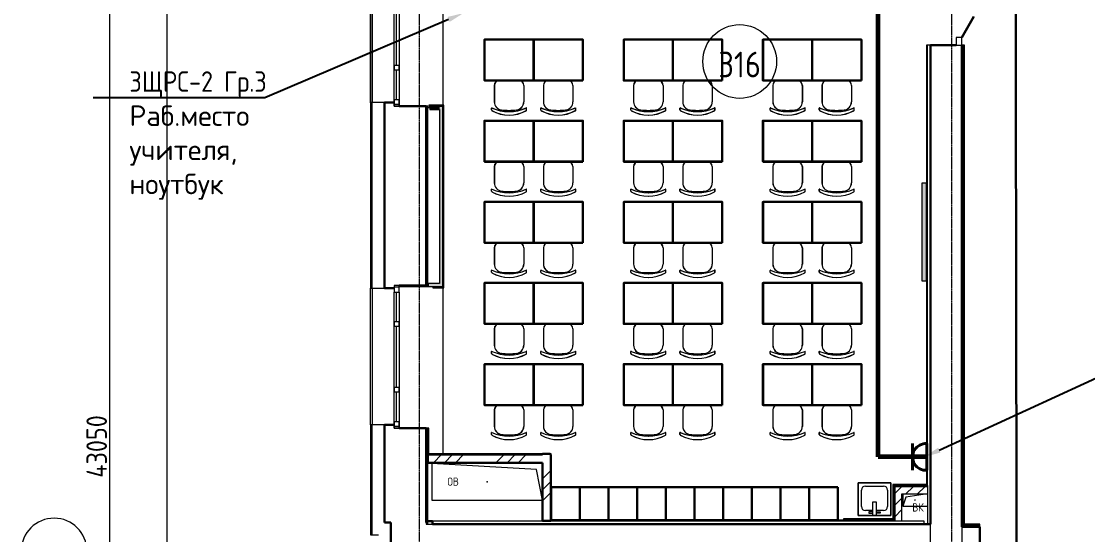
# Model space of a CAD drawing. Header units: millimetres. Extents: x -32 to 417638015, y -35 to 175284279.
# Drawn here: x 1025479 to 1038495, y 72212 to 78476 of the extents above; entities that cross this region are included whole.
import ezdxf
from ezdxf import colors
from ezdxf.entities.mleader import LeaderData, LeaderLine
from ezdxf.math import Vec2, Vec3

# ---------------------------------------------------------------- set-up
doc = ezdxf.new("R2010")
doc.units = ezdxf.units.MM
doc.linetypes.add('ADSK_Линия сетки', pattern=[25, 20, -2.5, 0, -2.5])
for name, color, linetype, lineweight in [('_ Окна', 7, 'Continuous', 9), ('_ЭМ_гофра', 5, 'Continuous', 60), ('_ЭМ_ТХобщее_слой', 7, 'Continuous', 30), ('Аннотация', 7, 'Continuous', 18), ('Двери', 7, 'Continuous', 9), ('Обобщенные модели', 7, 'Continuous', 18), ('Окна', 7, 'Continuous', 9), ('Оси', 253, 'Continuous', 9), ('Перекрытие', 7, 'Continuous', 18), ('Размеры', 7, 'Continuous', 9), ('Сантехника', 7, 'Continuous', 18), ('Стены внутренние', 7, 'Continuous', 18), ('Стены наружные', 7, 'Continuous', 18), ('Стены несущие', 7, 'Continuous', 30), ('Стены отделка', 7, 'Continuous', 30), ('Стены штриховка', 7, 'Continuous', 9), ('ТХ', 5, 'Continuous', 0), ('ШТРИХОВКА', 252, 'Continuous', 15), ('ЭМ', 5, 'Continuous', 40), ('ЭМ_Лоток 1_2', 162, 'Continuous', 30)]:
    doc.layers.add(name, color=color, linetype=linetype, lineweight=lineweight)
doc.layers.add('_ЭМ_Надписи', color=7, linetype='Continuous')
doc.layers.add('ЭОМ_Лотки рабочие', color=5, linetype='Continuous')
doc.layers.add('Линии', color=7, linetype='Continuous', lineweight=9, true_color=0x00a600)
doc.styles.add('GOST Common', font='GOST_Common.ttf', dxfattribs={"width": 0.9, "height": 350})
doc.styles.add('GOST Common_1', font='GOST_Common.ttf', dxfattribs={"width": 0.9, "height": 250})
doc.styles.add('GOST Common_4', font='GOST_Common.ttf', dxfattribs={"width": 0.9, "height": 200})
doc.styles.add('ЭОМ', font='isocpeur.ttf', dxfattribs={"width": 0.85, "height": 250})
doc.linetypes.add('Cable in the tray', pattern='A,5,[130,ltypeshp.shx,S=1,R=0,X=0,Y=0],1.5,[130,ltypeshp.shx,S=1.5,R=90,X=0,Y=-1],1,[130,ltypeshp.shx,S=1,R=0,X=0.5,Y=0],5', length=12.5)
doc.dimstyles.new('ADSK_Основной_2_5_мм', dxfattribs={"dimscale": 304.8, "dimtxt": 251.428749, "dimasz": 0.463911, "dimexe": 0.492126, "dimexo": 0.492126, "dimgap": 0.098425, "dimtad": 1, "dimrnd": 0.01, "dimdsep": 46, "dimtxsty": 'GOST Common_1', "dimblk1": 'OBLIQUE', "dimblk2": 'OBLIQUE', "dimsah": 1, "dimcen": 0.09, "dimdle": 0.492126, "dimazin": 2, "dimtfac": 1, "dimtdec": 4, "dimtix": 1, "dimtmove": 0, "dimatfit": 3, "dimfxl": 1, "dimtvp": 1, "dimtolj": 1, "dimtzin": 0, "dimlwd": 20, "dimlwe": 20, "dimarcsym": 2})
pattern_1 = [(45, (507.34, 158.9), (-381.661, 381.661), []), (45, (642.3, 158.9), (0, 763.322), []), (45, (372.4, 158.9), (0, 763.322), [])]
pattern_2 = [(45, (507.34, 158.9), (-70.7107, 70.7107), [])]

# ---------------------------------------------------------------- blocks, each defined once
blk = doc.blocks.new('_Oblique')
at = {"color": 0, "linetype": 'ByBlock', "lineweight": -2}
blk.add_line((-0.5, -0.5), (0.5, 0.5), dxfattribs=at)
blk = doc.blocks.new('*D203')
at = {"layer": 'Defpoints', "color": 0, "transparency": 16777216}
for p in [(-9677, 43204), (-9777, 154), (-9677, 154)]:
    blk.add_point(p, dxfattribs=at)
at = {"layer": 'Размеры', "color": 0, "lineweight": 20, "transparency": 16777216}
for p, q in [((-9777, 43354), (-9777, 4)), ((-9827, 43204), (-9927, 43204)), ((-9827, 154), (-9927, 154))]:
    blk.add_line(p, q, dxfattribs=at)
at = {"layer": 'Размеры', "color": 0, "lineweight": 20, "transparency": 16777216, "xscale": 141.4, "yscale": 141.4, "zscale": 141.4}
for p, rotation in [((-9777, 43204), 90), ((-9777, 154), 270)]:
    blk.add_blockref('_Oblique', p, dxfattribs=dict(at, rotation=rotation))
at = {"layer": 'Размеры', "color": 0, "lineweight": 20, "transparency": 16777216, "insert": (-9932, 21679), "char_height": 250, "width": 971.62, "attachment_point": 5, "rotation": 90, "style": 'GOST Common_1'}
blk.add_mtext('\\A1;43050', dxfattribs=at)
blk = doc.blocks.new('*D205')
at = {"layer": 'Defpoints', "color": 0, "transparency": 16777216}
for p in [(-8977, 36704), (-9077, 20404), (-8977, 20404)]:
    blk.add_point(p, dxfattribs=at)
at = {"layer": 'Размеры', "color": 0, "lineweight": 20, "transparency": 16777216}
for p, q in [((-9077, 36854), (-9077, 20254)), ((-9127, 36704), (-9227, 36704)), ((-9127, 20404), (-9227, 20404))]:
    blk.add_line(p, q, dxfattribs=at)
at = {"layer": 'Размеры', "color": 0, "lineweight": 20, "transparency": 16777216, "xscale": 141.4, "yscale": 141.4, "zscale": 141.4}
for p, rotation in [((-9077, 36704), 90), ((-9077, 20404), 270)]:
    blk.add_blockref('_Oblique', p, dxfattribs=dict(at, rotation=rotation))
at = {"layer": 'Размеры', "color": 0, "lineweight": 20, "transparency": 16777216, "insert": (-9232, 28554), "char_height": 250, "width": 889.8, "attachment_point": 5, "rotation": 90, "style": 'GOST Common_1'}
blk.add_mtext('\\A1;16300', dxfattribs=at)
blk = doc.blocks.new('Стул ученич штабелир №5-7')
at = {"color": 0, "linetype": 'ByBlock', "lineweight": -2}
for p, q in [((-120, 0), (120, 0)), ((-120, 0), (120, 0)), ((-180, -60), (-180, -260)), ((-180, -60), (-180, -260)), ((180, -60), (180, -260)), ((180, -60), (180, -260)), ((-213, -359), (-213, -337)), ((-213, -359), (-213, -337)), ((214, -359), (214, -337)), ((214, -359), (214, -337))]:
    blk.add_line(p, q, dxfattribs=at)
for centre, radius, start, end in [((-120, -60), 60, 90, 180), ((-120, -60), 60, 90, 180), ((120, -60), 60, 0, 90), ((120, -60), 60, 0, 90), ((-80, -260), 100, 180, 264.2584), ((-80, -260), 100, 180, 264.2584), ((80, -260), 100, 275.7416, 0), ((80, -260), 100, 275.7416, 0), ((-210, -337), 3, 63.8978, 180), ((-210, -337), 3, 63.8978, 180), ((-203, -359), 10, 180, 238.0683), ((-203, -359), 10, 180, 238.0683), ((0, 142), 521, 246.3195, 293.6805), ((0, 142), 521, 246.3195, 293.6805), ((0, 9), 431, 240.9917, 299.0083), ((0, 9), 431, 240.9917, 299.0083), ((0, 436), 800, 263.247, 276.753), ((0, 436), 800, 263.247, 276.753), ((211, -337), 3, 0, 116.1022), ((211, -337), 3, 0, 116.1022), ((204, -359), 10, 301.9317, 0), ((204, -359), 10, 301.9317, 0)]:
    blk.add_arc(centre, radius, start, end, dxfattribs=at)
blk = doc.blocks.new('ТХ 3 этаж')
at = {"lineweight": 0}
h = blk.add_hatch(color=8, dxfattribs=at)
h.dxf.hatch_style = 1
h.paths.add_polyline_path([(7206, 23576), (7156, 23576), (7156, 24776), (7206, 24776)])
at = {"color": 8}
for points in [[(2412, 26026), (1812, 26026), (1812, 26526), (2412, 26526)], [(3012, 26026), (2412, 26026), (2412, 26526), (3012, 26526)], [(4112, 26026), (3512, 26026), (3512, 26526), (4112, 26526)], [(4712, 26026), (4112, 26026), (4112, 26526), (4712, 26526)], [(5812, 26026), (5212, 26026), (5212, 26526), (5812, 26526)], [(6412, 26026), (5812, 26026), (5812, 26526), (6412, 26526)], [(2412, 25036), (1812, 25036), (1812, 25536), (2412, 25536)], [(3012, 25036), (2412, 25036), (2412, 25536), (3012, 25536)], [(4112, 25036), (3512, 25036), (3512, 25536), (4112, 25536)], [(4712, 25036), (4112, 25036), (4112, 25536), (4712, 25536)], [(5812, 25036), (5212, 25036), (5212, 25536), (5812, 25536)], [(6412, 25036), (5812, 25036), (5812, 25536), (6412, 25536)], [(2412, 24046), (1812, 24046), (1812, 24546), (2412, 24546)], [(3012, 24046), (2412, 24046), (2412, 24546), (3012, 24546)], [(4112, 24046), (3512, 24046), (3512, 24546), (4112, 24546)], [(4712, 24046), (4112, 24046), (4112, 24546), (4712, 24546)], [(5812, 24046), (5212, 24046), (5212, 24546), (5812, 24546)], [(6412, 24046), (5812, 24046), (5812, 24546), (6412, 24546)], [(2412, 23056), (1812, 23056), (1812, 23556), (2412, 23556)], [(3012, 23056), (2412, 23056), (2412, 23556), (3012, 23556)], [(4112, 23056), (3512, 23056), (3512, 23556), (4112, 23556)], [(4712, 23056), (4112, 23056), (4112, 23556), (4712, 23556)], [(5812, 23056), (5212, 23056), (5212, 23556), (5812, 23556)], [(6412, 23056), (5812, 23056), (5812, 23556), (6412, 23556)], [(2412, 22066), (1812, 22066), (1812, 22566), (2412, 22566)], [(3012, 22066), (2412, 22066), (2412, 22566), (3012, 22566)], [(4112, 22066), (3512, 22066), (3512, 22566), (4112, 22566)], [(4712, 22066), (4112, 22066), (4112, 22566), (4712, 22566)], [(5812, 22066), (5212, 22066), (5212, 22566), (5812, 22566)], [(6412, 22066), (5812, 22066), (5812, 22566), (6412, 22566)]]:
    blk.add_lwpolyline(points, close=True, dxfattribs=at)
at = {"color": 8, "lineweight": 0}
blk.add_lwpolyline([(7206, 23576), (7156, 23576), (7156, 24776), (7206, 24776), (7206, 23576)], dxfattribs=at)
at = {"color": 8}
for points in [[(2976, 21062), (2626, 21062), (2626, 20662), (2976, 20662), (2976, 21062)], [(3326, 21062), (2976, 21062), (2976, 20662), (3326, 20662), (3326, 21062)], [(3676, 21062), (3326, 21062), (3326, 20662), (3676, 20662), (3676, 21062)], [(4026, 21062), (3676, 21062), (3676, 20662), (4026, 20662), (4026, 21062)], [(4376, 21062), (4026, 21062), (4026, 20662), (4376, 20662), (4376, 21062)], [(4726, 21062), (4376, 21062), (4376, 20662), (4726, 20662), (4726, 21062)], [(5076, 21062), (4726, 21062), (4726, 20662), (5076, 20662), (5076, 21062)], [(5426, 21062), (5076, 21062), (5076, 20662), (5426, 20662), (5426, 21062)], [(5776, 21062), (5426, 21062), (5426, 20662), (5776, 20662), (5776, 21062)], [(6126, 21062), (5776, 21062), (5776, 20662), (6126, 20662), (6126, 21062)]]:
    blk.add_lwpolyline(points, dxfattribs=at)
at = {"layer": 'ТХ', "color": 8, "lineweight": 0}
for p in [(2112, 26026), (2712, 26026), (3812, 26026), (4412, 26026), (5512, 26026), (6112, 26026), (2112, 25036), (2712, 25036), (3812, 25036), (4412, 25036), (5512, 25036), (6112, 25036), (2112, 24046), (2712, 24046), (3812, 24046), (4412, 24046), (5512, 24046), (6112, 24046), (2112, 23056), (2712, 23056), (3812, 23056), (4412, 23056), (5512, 23056), (6112, 23056), (2112, 22066), (2712, 22066), (3812, 22066), (4412, 22066), (5512, 22066), (6112, 22066)]:
    blk.add_blockref('Стул ученич штабелир №5-7', p, dxfattribs=at)
blk = doc.blocks.new('_ЭМ_ТХ2_3 этаж_нов')
at = {"lineweight": 0}
h = blk.add_hatch(color=8, dxfattribs=at)
h.dxf.hatch_style = 1
h.paths.add_polyline_path([(6188, 23540), (6138, 23540), (6138, 24740), (6188, 24740)])
at = {"color": 8}
for points in [[(1395, 25990), (795, 25990), (795, 26490), (1395, 26490)], [(1995, 25990), (1395, 25990), (1395, 26490), (1995, 26490)], [(3095, 25990), (2495, 25990), (2495, 26490), (3095, 26490)], [(3695, 25990), (3095, 25990), (3095, 26490), (3695, 26490)], [(4795, 25990), (4195, 25990), (4195, 26490), (4795, 26490)], [(5395, 25990), (4795, 25990), (4795, 26490), (5395, 26490)], [(1395, 25000), (795, 25000), (795, 25500), (1395, 25500)], [(1995, 25000), (1395, 25000), (1395, 25500), (1995, 25500)], [(3095, 25000), (2495, 25000), (2495, 25500), (3095, 25500)], [(3695, 25000), (3095, 25000), (3095, 25500), (3695, 25500)], [(4795, 25000), (4195, 25000), (4195, 25500), (4795, 25500)], [(5395, 25000), (4795, 25000), (4795, 25500), (5395, 25500)], [(1395, 24010), (795, 24010), (795, 24510), (1395, 24510)], [(1995, 24010), (1395, 24010), (1395, 24510), (1995, 24510)], [(3095, 24010), (2495, 24010), (2495, 24510), (3095, 24510)], [(3695, 24010), (3095, 24010), (3095, 24510), (3695, 24510)], [(4795, 24010), (4195, 24010), (4195, 24510), (4795, 24510)], [(5395, 24010), (4795, 24010), (4795, 24510), (5395, 24510)], [(1395, 23020), (795, 23020), (795, 23520), (1395, 23520)], [(1995, 23020), (1395, 23020), (1395, 23520), (1995, 23520)], [(3095, 23020), (2495, 23020), (2495, 23520), (3095, 23520)], [(3695, 23020), (3095, 23020), (3095, 23520), (3695, 23520)], [(4795, 23020), (4195, 23020), (4195, 23520), (4795, 23520)], [(5395, 23020), (4795, 23020), (4795, 23520), (5395, 23520)], [(1395, 22030), (795, 22030), (795, 22530), (1395, 22530)], [(1995, 22030), (1395, 22030), (1395, 22530), (1995, 22530)], [(3095, 22030), (2495, 22030), (2495, 22530), (3095, 22530)], [(3695, 22030), (3095, 22030), (3095, 22530), (3695, 22530)], [(4795, 22030), (4195, 22030), (4195, 22530), (4795, 22530)], [(5395, 22030), (4795, 22030), (4795, 22530), (5395, 22530)]]:
    blk.add_lwpolyline(points, close=True, dxfattribs=at)
at = {"color": 8, "lineweight": 0}
blk.add_lwpolyline([(6188, 23540), (6138, 23540), (6138, 24740), (6188, 24740), (6188, 23540)], dxfattribs=at)
at = {"color": 8}
for points in [[(1959, 21027), (1609, 21027), (1609, 20627), (1959, 20627), (1959, 21027)], [(2309, 21027), (1959, 21027), (1959, 20627), (2309, 20627), (2309, 21027)], [(2659, 21027), (2309, 21027), (2309, 20627), (2659, 20627), (2659, 21027)], [(3009, 21027), (2659, 21027), (2659, 20627), (3009, 20627), (3009, 21027)], [(3359, 21027), (3009, 21027), (3009, 20627), (3359, 20627), (3359, 21027)], [(3709, 21027), (3359, 21027), (3359, 20627), (3709, 20627), (3709, 21027)], [(4059, 21027), (3709, 21027), (3709, 20627), (4059, 20627), (4059, 21027)], [(4409, 21027), (4059, 21027), (4059, 20627), (4409, 20627), (4409, 21027)], [(4759, 21027), (4409, 21027), (4409, 20627), (4759, 20627), (4759, 21027)], [(5109, 21027), (4759, 21027), (4759, 20627), (5109, 20627), (5109, 21027)]]:
    blk.add_lwpolyline(points, dxfattribs=at)
at = {"layer": 'ТХ', "color": 8, "lineweight": 0}
for p in [(1095, 25990), (1695, 25990), (2795, 25990), (3395, 25990), (4495, 25990), (5095, 25990), (1095, 25000), (1695, 25000), (2795, 25000), (3395, 25000), (4495, 25000), (5095, 25000), (1095, 24010), (1695, 24010), (2795, 24010), (3395, 24010), (4495, 24010), (5095, 24010), (1095, 23020), (1695, 23020), (2795, 23020), (3395, 23020), (4495, 23020), (5095, 23020), (1095, 22030), (1695, 22030), (2795, 22030), (3395, 22030), (4495, 22030), (5095, 22030)]:
    blk.add_blockref('Стул ученич штабелир №5-7', p, dxfattribs=at)
blk = doc.blocks.new('1м розетка IP20')
at = {"layer": 'ЭМ', "color": 5}
for p, q in [((-10, 163), (-10, -163)), ((163, 163), (163, -163)), ((-10, 0), (315, 0))]:
    blk.add_line(p, q, dxfattribs=at)
blk.add_arc((0, 0), 163, 266.3196, 93.6804, dxfattribs=at)
blk = doc.blocks.new('План 3 этажа')
at = {"layer": 'Стены внутренние'}
for points in [[(-5866.576, 25792.158), (-5746.07, 25792.158), (-5746.07, 25832.158), (-5866.576, 25832.158), (-5866.576, 25815.896)], [(-5706.07, 23665.696), (-5706.187, 25832.158), (-5746.07, 25832.158), (-5746.07, 23665.696), (-5731.734, 23665.696)], [(-5886.909, 23625.696), (-5706.07, 23625.901), (-5706.07, 23665.696), (-5886.909, 23665.696), (-5886.909, 23625.901)]]:
    blk.add_hatch(color=8, dxfattribs=at).paths.add_polyline_path(points)
at = {"layer": 'Стены внутренние', "lineweight": 9}
h = blk.add_hatch(dxfattribs=at)
h.set_pattern_fill('FP_1', color=8, style=0, pattern_type=2)
h.set_pattern_definition(pattern_1)
h.paths.add_polyline_path([(-5840.445, 21481.103), (-4490.445, 21481.103), (-4490.445, 21575.103), (-5890.445, 21581.103), (-5890.445, 21481.103)])
h.paths.add_polyline_path([(-5878.445, 21581.052), (-5878.445, 21581.103), (-5890.299, 21581.103)])
h = blk.add_hatch(dxfattribs=at)
h.set_pattern_fill('FP_1', color=8, style=0, pattern_type=2)
h.set_pattern_definition(pattern_1)
h.paths.add_polyline_path([(-4490.445, 20771.103), (-4390.445, 20771.103), (-4390.445, 21575.103), (-4396.445, 21575.652), (-4396.445, 21587.103), (-4490.445, 21587.103), (-4490.445, 21187.037)])
h = blk.add_hatch(dxfattribs=at)
h.set_pattern_fill('FP_4', color=8, style=0, pattern_type=2)
h.set_pattern_definition(pattern_2)
h.paths.add_polyline_path([(167.343, 21099.037), (207.343, 21099.037), (207.343, 21187.037), (-190.657, 21187.037), (-190.657, 21099.037), (-92.657, 21099.037)])
h = blk.add_hatch(dxfattribs=at)
h.set_pattern_fill('FP_4', color=8, style=0, pattern_type=2)
h.set_pattern_definition(pattern_2)
h.paths.add_polyline_path([(-146.657, 20769.037), (-102.657, 20769.037), (-102.657, 21099.037), (-190.657, 21099.037), (-190.657, 20769.037)])
at = {"layer": '_ Окна', "color": 8}
for p, q in [((-6270.445, 26332.158), (-6270.445, 27072.158)), ((-6270.445, 25912.158), (-6270.445, 26272.158)), ((-6240.445, 25852.158), (-6300.445, 25852.158)), ((-6240.445, 23622.161), (-6300.445, 23622.161)), ((-6270.445, 23202.161), (-6270.445, 23562.161)), ((-6270.445, 22402.161), (-6270.445, 23142.161)), ((-6270.445, 21982.161), (-6270.445, 22342.161)), ((-6240.445, 21922.161), (-6300.445, 21922.161))]:
    blk.add_line(p, q, dxfattribs=at)
at = {"layer": '_ Окна', "color": 8, "lineweight": 18}
for p, q in [((-6300.445, 26332.158), (-6240.445, 26332.158)), ((-6300.445, 26272.158), (-6300.445, 26332.158)), ((-6240.445, 26332.158), (-6240.445, 26272.158)), ((-6240.445, 26272.158), (-6300.445, 26272.158)), ((-6300.445, 25912.158), (-6240.445, 25912.158)), ((-6300.445, 25832.158), (-6300.445, 25912.158)), ((-6240.445, 25912.158), (-6240.445, 25832.158)), ((-6240.445, 25832.158), (-6300.445, 25832.158)), ((-6240.445, 23642.161), (-6300.445, 23642.161)), ((-6300.445, 23642.161), (-6300.445, 23562.161)), ((-6300.445, 23562.161), (-6240.445, 23562.161)), ((-6240.445, 23562.161), (-6240.445, 23642.161)), ((-6300.445, 23202.161), (-6240.445, 23202.161)), ((-6300.445, 23142.161), (-6300.445, 23202.161)), ((-6240.445, 23202.161), (-6240.445, 23142.161)), ((-6240.445, 23142.161), (-6300.445, 23142.161)), ((-6300.445, 22402.161), (-6240.445, 22402.161)), ((-6300.445, 22342.161), (-6300.445, 22402.161)), ((-6240.445, 22402.161), (-6240.445, 22342.161)), ((-6240.445, 22342.161), (-6300.445, 22342.161)), ((-6300.445, 21982.161), (-6240.445, 21982.161)), ((-6300.445, 21902.161), (-6300.445, 21982.161)), ((-6240.445, 21902.161), (-6300.445, 21902.161)), ((-6240.445, 21982.161), (-6240.445, 21902.161))]:
    blk.add_line(p, q, dxfattribs=at)
at = {"layer": 'Двери', "color": 8, "lineweight": 30}
blk.add_line((627.343, 26670.902), (774.843, 26926.379), dxfattribs=at)
at = {"layer": 'Двери', "color": 8}
for p, q in [((627.343, 26670.902), (557.343, 26670.902)), ((557.343, 26670.902), (557.343, 26575.902)), ((557.343, 26575.902), (627.343, 26575.902)), ((627.343, 26575.902), (627.343, 26670.902))]:
    blk.add_line(p, q, dxfattribs=at)
at = {"layer": 'Линии', "color": 8}
blk.add_circle((-2083.305, 26376.354), 450, dxfattribs=at)
at = {"layer": 'Обобщенные модели', "color": 8}
for p, q in [((-5840.445, 21472.23), (-5840.445, 21022.23)), ((-4490.445, 21472.23), (-5840.445, 21472.23)), ((-4565.445, 21397.23), (-5840.445, 21472.23)), ((-5840.445, 21472.23), (-5840.445, 21022.23)), ((-4490.445, 21472.23), (-5840.445, 21472.23)), ((-4490.445, 21022.23), (-4565.445, 21397.23)), ((-92.657, 21099.037), (-92.657, 20949.037)), ((-92.657, 21099.037), (-92.657, 20949.037)), ((207.343, 21099.037), (-55.157, 21061.537)), ((-5840.445, 21022.23), (-4490.445, 21022.23)), ((-5840.445, 21022.23), (-4490.445, 21022.23)), ((-55.157, 21061.537), (-92.657, 20949.037)), ((-92.657, 20949.037), (207.343, 20949.037)), ((-92.657, 20949.037), (207.343, 20949.037))]:
    blk.add_line(p, q, dxfattribs=at)
for centre, start, end in [((-5165.445, 21247.23), 0, 180), ((-5165.445, 21247.23), 60, 180), ((-5165.445, 21247.23), 180, 0), ((-5165.445, 21247.23), 180, 285), ((-5165.445, 21247.23), 15, 30), ((57.343, 21024.037), 90, 270), ((57.343, 21024.037), 150, 270), ((57.343, 21024.037), 105, 120), ((57.343, 21024.037), 270, 90), ((57.343, 21024.037), 270, 15)]:
    blk.add_arc(centre, 2.5, start, end, dxfattribs=at)
at = {"layer": 'Окна', "color": 8}
for p, q in [((-6300.445, 26332.158), (-6300.445, 27072.158)), ((-6240.445, 27072.158), (-6240.445, 26332.158)), ((-6300.445, 26332.158), (-6300.445, 26272.158)), ((-6240.445, 26272.158), (-6240.445, 26332.158)), ((-6300.445, 25912.158), (-6300.445, 26272.158)), ((-6240.445, 26272.158), (-6240.445, 25912.158)), ((-6300.445, 25912.158), (-6300.445, 25832.158)), ((-6240.445, 25832.158), (-6240.445, 25912.158)), ((-6300.445, 25832.158), (-6240.445, 25832.158)), ((-6300.445, 23642.161), (-6300.445, 23562.161)), ((-6240.445, 23642.161), (-6300.445, 23642.161)), ((-6300.445, 23202.161), (-6300.445, 23562.161)), ((-6240.445, 23562.161), (-6240.445, 23642.161)), ((-6240.445, 23562.161), (-6240.445, 23202.161)), ((-6300.445, 23202.161), (-6300.445, 23142.161)), ((-6240.445, 23142.161), (-6240.445, 23202.161)), ((-6300.445, 22402.161), (-6300.445, 23142.161)), ((-6240.445, 23142.161), (-6240.445, 22402.161)), ((-6300.445, 22402.161), (-6300.445, 22342.161)), ((-6240.445, 22342.161), (-6240.445, 22402.161)), ((-6300.445, 21982.161), (-6300.445, 22342.161)), ((-6240.445, 22342.161), (-6240.445, 21982.161)), ((-6300.445, 21982.161), (-6300.445, 21902.161)), ((-6300.445, 21902.161), (-6240.445, 21902.161)), ((-6240.445, 21902.161), (-6240.445, 21982.161))]:
    blk.add_line(p, q, dxfattribs=at)
at = {"layer": 'Оси', "color": 8, "linetype": 'ADSK_Линия сетки'}
for p, q in [((-5993.092, -3523.688), (-5993.092, 44268.966)), ((506.908, -3523.688), (506.908, 43515.246))]:
    blk.add_line(p, q, dxfattribs=at)
at = {"layer": 'Оси', "color": 8, "lineweight": 20}
for start, end in [(90, 270), (270, 90)]:
    blk.add_arc((-10451.774, 20403.902), 400, start, end, dxfattribs=at)
at = {"layer": 'Перекрытие', "color": 8}
for p, q in [((-5704.234, 25844.158), (-5704.234, 28844.209)), ((-5890.594, 25815.896), (-5866.576, 25815.896)), ((-5886.909, 23625.901), (-6240.445, 23625.901)), ((-5704.234, 21587.103), (-5704.234, 23613.696))]:
    blk.add_line(p, q, dxfattribs=at)
at = {"layer": 'Сантехника', "color": 8}
for p, q in [((-638.136, 21235.813), (-638.136, 20835.813)), ((-238.136, 21235.813), (-638.136, 21235.813)), ((-638.136, 21235.813), (-238.136, 21235.813)), ((-638.136, 20835.813), (-638.136, 21235.813)), ((-238.136, 20835.813), (-238.136, 21235.813)), ((-238.136, 21235.813), (-238.136, 20835.813)), ((-598.136, 20945.812), (-598.136, 21145.814)), ((-548.136, 21195.814), (-328.136, 21195.814)), ((-278.136, 21145.814), (-278.136, 20945.812)), ((-463.136, 21000.826), (-463.136, 20835.813)), ((-413.136, 21000.826), (-463.136, 21000.826)), ((-413.136, 20835.813), (-413.136, 21000.826)), ((-638.136, 20835.813), (-238.136, 20835.813)), ((-238.136, 20835.813), (-638.136, 20835.813)), ((-463.136, 20895.812), (-548.136, 20895.812)), ((-508.136, 20880.813), (-508.136, 20865.813)), ((-463.136, 20880.813), (-508.136, 20880.813)), ((-508.136, 20865.813), (-463.136, 20865.813)), ((-328.136, 20895.812), (-413.136, 20895.812)), ((-413.136, 20880.813), (-368.136, 20880.813)), ((-368.136, 20865.813), (-413.136, 20865.813)), ((-368.136, 20880.813), (-368.136, 20865.813))]:
    blk.add_line(p, q, dxfattribs=at)
for centre, start, end in [((-548.136, 21145.814), 90, 180), ((-328.136, 21145.814), 0, 90), ((-548.136, 20945.812), 180, 270), ((-328.136, 20945.812), 270, 0)]:
    blk.add_arc(centre, 50, start, end, dxfattribs=at)
at = {"layer": 'Стены внутренние', "color": 8}
blk.add_line((-5890.445, 23642.161), (-5890.445, 23625.901), dxfattribs=at)
at = {"layer": 'Стены наружные', "color": 8}
for p, q in [((-6591.445, 25870.896), (-6591.445, 27510.896)), ((-6590.445, 27542.158), (-6590.445, 25877.158)), ((-6570.445, 27542.158), (-6570.445, 25877.158)), ((-6590.445, 25870.896), (-6591.445, 25870.896)), ((-6591.445, 21942.161), (-6591.445, 23612.161)), ((-6590.445, 23612.161), (-6591.445, 23612.161)), ((-6590.445, 21942.161), (-6590.445, 23612.161)), ((-6570.445, 23612.161), (-6570.445, 21942.161)), ((-6590.445, 21942.161), (-6591.445, 21942.161))]:
    blk.add_line(p, q, dxfattribs=at)
at = {"layer": 'Стены несущие', "color": 8}
for p, q in [((557.343, 26575.902), (247.343, 26575.902)), ((247.343, 23534.037), (247.343, 26575.902)), ((627.343, 26575.902), (627.343, 20699.037)), ((-6300.445, 25877.158), (-6420.445, 25877.158)), ((-6420.445, 25877.158), (-6420.445, 23612.161)), ((-5910.445, 25832.158), (-6240.445, 25832.158)), ((-5910.445, 23642.161), (-5910.445, 25832.158)), ((-6420.445, 23612.161), (-6300.445, 23612.161)), ((-6240.445, 23642.161), (-5910.445, 23642.161)), ((247.343, 20729.037), (247.343, 23534.037)), ((-6420.445, 20752.436), (-6420.445, 21942.161)), ((-6300.445, 21942.161), (-6420.445, 21942.161)), ((-5910.445, 21902.161), (-6240.445, 21902.161)), ((-5910.445, 20752.436), (-5910.445, 21902.161)), ((-4490.445, 21581.103), (-5890.445, 21581.103)), ((-5890.445, 21581.103), (-5890.445, 21481.103)), ((-5890.445, 21481.103), (-4490.445, 21481.103)), ((-4490.445, 21575.103), (-4490.445, 21587.103)), ((-4396.445, 21587.103), (-4490.445, 21587.103)), ((-4490.445, 21481.103), (-4490.445, 20771.103)), ((-4390.445, 21575.103), (-4396.445, 21575.103)), ((-4390.445, 20771.103), (-4390.445, 21575.103)), ((-6420.445, 20752.436), (-6342.494, 20752.436)), ((-6335.321, 19574.685), (-6342.494, 20752.436)), ((-5832.588, 20769.351), (-5910.445, 20768.877)), ((-5832.342, 20729.037), (-5832.588, 20769.351)), ((247.343, 20729.037), (-5832.342, 20729.037)), ((-4490.445, 20771.103), (-4390.445, 20771.103)), ((847.09, 20699.037), (627.343, 20699.037)), ((847.09, 20189.037), (847.09, 20699.037))]:
    blk.add_line(p, q, dxfattribs=at)
at = {"layer": 'Стены отделка', "color": 8, "lineweight": 9}
for p, q in [((247.343, 26575.902), (195.343, 26575.902)), ((195.343, 26575.902), (195.343, 21213.037)), ((659.343, 26575.902), (627.343, 26575.902)), ((659.343, 20731.037), (659.343, 26575.902)), ((-6590.445, 25877.158), (-6590.445, 23612.161)), ((-6420.445, 25877.158), (-6590.445, 25877.158)), ((-6570.445, 23612.161), (-6570.445, 25877.158)), ((-5890.445, 25832.158), (-5910.445, 25832.158)), ((-5890.445, 23642.161), (-5890.445, 25832.158)), ((-5696.07, 25844.158), (-5878.445, 25844.158)), ((-5878.445, 25844.158), (-5878.445, 25832.158)), ((-5878.445, 25832.158), (-5706.07, 25832.158)), ((-5866.576, 25832.158), (-5866.576, 25792.158)), ((-5866.576, 25792.158), (-5746.07, 25792.158)), ((-5746.07, 25792.158), (-5746.07, 23665.696)), ((-5706.07, 23625.696), (-5706.07, 25832.158)), ((-5694.07, 23615.696), (-5694.07, 25842.158)), ((-6590.445, 23612.161), (-6420.445, 23612.161)), ((-5910.445, 23642.161), (-5890.445, 23642.161)), ((-5746.07, 23665.696), (-5886.909, 23665.696)), ((-5886.909, 23665.696), (-5886.909, 23625.696)), ((-5706.07, 23625.696), (-5886.909, 23625.696)), ((-5830.445, 23625.696), (-5830.445, 23613.696)), ((-5830.445, 23613.696), (-5696.07, 23613.696)), ((207.343, 22114.037), (207.343, 23534.037)), ((647.343, 23534.037), (647.343, 22114.037)), ((-6590.445, 21942.161), (-6590.445, 20602.436)), ((-6420.445, 21942.161), (-6590.445, 21942.161)), ((-6570.445, 20602.436), (-6570.445, 21942.161)), ((-5878.445, 21902.161), (-5910.445, 21902.161)), ((-5878.445, 21587.103), (-5878.445, 21902.161)), ((-5890.445, 20728.837), (-5890.445, 21575.103)), ((-5890.445, 21575.103), (-4490.445, 21575.103)), ((-4490.445, 21587.103), (-5878.445, 21587.103)), ((-4386.445, 21587.103), (-4396.445, 21587.103)), ((-4396.445, 21575.103), (-4396.445, 20769.037)), ((-4384.445, 20781.037), (-4384.445, 21585.103)), ((-190.657, 21214.037), (-215.657, 21214.037)), ((-215.657, 21214.037), (-215.657, 20794.037)), ((-190.657, 21213.037), (-190.657, 21214.037)), ((195.343, 21213.037), (-190.657, 21213.037)), ((-190.657, 21201.037), (-190.657, 20769.037)), ((-190.657, 21201.037), (207.343, 21201.037)), ((207.343, 21187.037), (-190.657, 21187.037)), ((-102.657, 20769.037), (-102.657, 21099.037)), ((-102.657, 21099.037), (207.343, 21099.037)), ((207.343, 21201.037), (207.343, 20729.037)), ((-6342.494, 20602.436), (-6342.494, 20752.436)), ((-5910.445, 20752.436), (-5910.445, 20728.837)), ((-5910.445, 20728.837), (-5890.445, 20728.837)), ((167.343, 20769.037), (-5908.883, 20769.037)), ((-5908.883, 20769.037), (-5908.883, 20729.037)), ((-5908.883, 20729.037), (-5832.342, 20729.037)), ((-815.657, 20781.037), (-4384.445, 20781.037)), ((-215.657, 20794.037), (-815.657, 20794.037)), ((-815.657, 20794.037), (-815.657, 20781.037)), ((167.343, 20729.037), (167.343, 20769.037)), ((647.343, 20699.037), (647.343, 20719.037)), ((847.09, 20719.037), (647.343, 20719.037)), ((847.09, 20731.037), (659.343, 20731.037)), ((847.09, 20699.037), (847.09, 20731.037)), ((-6590.445, 20602.436), (-6491.583, 20602.436)), ((-6491.583, 20602.436), (-6491.582, 20602.23)), ((-6341.581, 20602.436), (-6342.494, 20602.436))]:
    blk.add_line(p, q, dxfattribs=at)
at = {"layer": 'Стены штриховка', "color": 8}
for p, q in [((197.343, 26575.902), (197.343, 21211.037)), ((207.343, 23534.037), (207.343, 26575.902)), ((647.343, 26575.902), (647.343, 23534.037)), ((657.343, 20729.037), (657.343, 26575.902)), ((-5694.07, 25842.158), (-5878.445, 25842.158)), ((-5696.07, 23613.696), (-5696.07, 25844.158)), ((-5694.07, 25844.158), (-5696.07, 25844.158)), ((-5694.07, 25842.158), (-5694.07, 25844.158)), ((-5830.445, 23615.696), (-5694.07, 23615.696)), ((-5696.07, 23613.696), (-5694.07, 23613.696)), ((-5694.07, 23613.696), (-5694.07, 23615.696)), ((207.343, 21201.037), (207.343, 22114.037)), ((647.343, 22114.037), (647.343, 20719.037)), ((-5890.445, 21581.103), (-5890.445, 21902.161)), ((-5880.445, 21585.103), (-5880.445, 21902.161)), ((-4490.445, 21585.103), (-5880.445, 21585.103)), ((-4396.445, 21585.103), (-4384.445, 21585.103)), ((-4386.445, 20779.037), (-4386.445, 21587.103)), ((-4384.445, 21587.103), (-4386.445, 21587.103)), ((-4384.445, 21585.103), (-4384.445, 21587.103)), ((-206.657, 21214.037), (-206.657, 20785.037)), ((-200.657, 21214.037), (-200.657, 20779.037)), ((-190.657, 21213.037), (-190.657, 21211.037)), ((197.343, 21211.037), (-190.657, 21211.037)), ((-200.657, 20779.037), (-4386.445, 20779.037)), ((-206.657, 20785.037), (-815.657, 20785.037)), ((-815.657, 20779.037), (-815.657, 20781.037)), ((247.343, 20219.037), (247.343, 20729.037)), ((627.343, 20699.037), (627.343, 20189.037)), ((847.09, 20729.037), (657.343, 20729.037))]:
    blk.add_line(p, q, dxfattribs=at)
at = {"layer": 'ЭОМ_Лотки рабочие'}
blk.add_blockref('ТХ 3 этаж', (-7010.895, 118.542), dxfattribs=at)
at = {"layer": 'Аннотация', "color": 8, "lineweight": 9, "line_spacing_factor": 1.022766}
for s, insert, char_height, width, attachment_point, style in [('316', (-2083.305, 26339.405), 312.5, 520.21112, 5, 'GOST Common'), ('\\pxqr,t3.6,7.2,10.8,14.4,18,21.6,25.2,28.8,32.4,36,39.6,43.2,46.8,50.4,54,57.6,61.2,64.8,68.4,72,75.6,79.2,82.8,86.4,90,93.6,97.2,100.8,104.4,108,111.6,115.2;{ОВ}', (-5512.091, 21299.768), 100, 149.985, 3, 'GOST Common_4'), ('\\pxqr,t3.6,7.2,10.8,14.4,18,21.6,25.2,28.8,32.4,36,39.6,43.2,46.8,50.4,54,57.6,61.2,64.8,68.4,72,75.6,79.2,82.8,86.4,90,93.6,97.2,100.8,104.4,108,111.6,115.2;{ВК}', (161.381, 20985.189), 100, 149.985, 3, 'GOST Common_4')]:
    blk.add_mtext(s, dxfattribs=dict(at, insert=insert, char_height=char_height, width=width, attachment_point=attachment_point, style=style))
at = {"layer": 'Размеры', "color": 8, "lineweight": 20}
for base, p1, p2, override, picture, middle in [((-9776.621, 153.902), (-9676.636, 43203.902), (-9676.636, 153.902), {"dimpost": '<>', "dimfxl": 43050}, '*D203', (-9931.621, 21678.902)), ((-9076.621, 20403.902), (-8976.636, 36703.902), (-8976.636, 20403.902), {"dimpost": '<>', "dimfxl": 16300}, '*D205', (-9231.621, 28553.902))]:
    dim = blk.add_linear_dim(base=base, p1=p1, p2=p2, angle=90, dimstyle='ADSK_Основной_2_5_мм', override=override, dxfattribs=at)
    dim.commit()
    dim.dimension.update_dxf_attribs({"geometry": picture, "text_midpoint": middle})

msp = doc.modelspace()

# ---------------------------------------------------------------- linework, layer by layer
at = {"layer": '_ЭМ_гофра', "linetype": 'ByBlock'}
for points in [[(1035937, 73160), (1035937, 80007), (1031346, 80007), (1031106, 80466)], [(1036531, 73160), (1035937, 73160)]]:
    msp.add_lwpolyline(points, dxfattribs=at)
at = {"layer": 'ЭМ_Лоток 1_2', "linetype": 'Cable in the tray', "ltscale": 50}
msp.add_lwpolyline([(1037603, 88265), (1037642, 61974), (1084982, 61974)], dxfattribs=at)

# ---------------------------------------------------------------- block references
at = {"layer": '_ЭМ_ТХобщее_слой', "lineweight": 50}
msp.add_blockref('_ЭМ_ТХ2_3 этаж_нов', (1030338, 51763), dxfattribs=at)
at = {"layer": 'ШТРИХОВКА'}
msp.add_blockref('План 3 этажа', (1036331, 51609), dxfattribs=at)
at = {"layer": 'ЭМ', "rotation": 180}
msp.add_blockref('1м розетка IP20', (1036521, 73160), dxfattribs=at)

# ---------------------------------------------------------------- leaders
at = {"layer": '_ЭМ_Надписи', "color": 7, "ltscale": 5}
ml = msp.add_multileader_mtext('Standard', dxfattribs=at)
ml.set_content('{\\fGOST Common|b0|i0|c0|p34;\\W0.9;\\C256;3\\fGOST Common|b0|i0|c204|p34;ЩРС\\fGOST Common|b0|i0|c0|p34;-2\\fISOCPEUR|b0|i0|c204|p34;\\W0.85; Гр.3\\P\\W1;\\C0;Раб.место учителя, ноутбук}', color=1, style='ЭОМ')
ml.set_leader_properties()
ml.build(insert=Vec2(0, 0))
ml.multileader.update_dxf_attribs({"text_left_attachment_type": 6, "text_right_attachment_type": 6, "dogleg_length": 0, "arrow_head_size": 200})
ctx = ml.context
ctx.base_point, ctx.char_height, ctx.arrow_head_size, ctx.landing_gap_size, ctx.plane_origin = Vec3(1026799, 77541, -64), 250, 200, 0, Vec3(1008682, 87411, -64)
ctx.left_attachment, ctx.right_attachment = 6, 6
notes = []
notes.append((ctx, [(1, (1, 1, 0), (1028450, 77541, -64), (-1, 0), 0, [(0, [(1030878, 78577, -64)], 0, [])])]))
ctx.mtext.insert, ctx.mtext.width, ctx.mtext.defined_height, ctx.mtext.flow_direction = Vec3(1026799, 77866, -64), 2073.81, 546, 5
ml = msp.add_multileader_mtext('Standard', dxfattribs=at)
ml.set_content('{\\fGOST Common|b0|i0|c204|p34;\\W0.9;\\C256;3ЩРС-1\\fISOCPEUR|b0|i0|c204|p34;\\W0.85; Гр.3 Резерв\\P\\fGOST Common|b0|i0|c0|p34;\\W0.9;h=\\fGOST Common|b0|i0|c204|p34;1\\fGOST Common|b0|i0|c0|p34;.\\fGOST Common|b0|i0|c204|p34;8м}', color=1, style='ЭОМ')
ml.set_leader_properties()
ml.build(insert=Vec2(0, 0))
ml.multileader.update_dxf_attribs({"text_left_attachment_type": 6, "text_right_attachment_type": 6, "dogleg_length": 0, "arrow_head_size": 200})
ctx = ml.context
ctx.base_point, ctx.char_height, ctx.arrow_head_size, ctx.landing_gap_size, ctx.plane_origin = Vec3(1040972, 75217), 250, 200, 0, Vec3(1008655, 88502)
ctx.left_attachment, ctx.right_attachment = 6, 6
notes.append((ctx, [(0, (1, 1, 0), (1040972, 75217), (1, 0), 0, [(0, [(1036502, 73160)], 0, [])])]))
ctx.mtext.insert, ctx.mtext.width, ctx.mtext.defined_height, ctx.mtext.flow_direction = Vec3(1040972, 75517), 2273.29, 546, 5
for ctx, leaders in notes:
    for number, flags, end, landing, length, lines in leaders:
        leader = LeaderData()
        leader.index, (leader.has_last_leader_line, leader.has_dogleg_vector, leader.attachment_direction) = number, flags
        leader.last_leader_point, leader.dogleg_vector, leader.dogleg_length = Vec3(end), Vec3(landing), length
        for number, points, colour, breaks in lines:
            line = LeaderLine()
            line.index, line.vertices, line.color, line.breaks = number, Vec3.list(points), colors.encode_raw_color(colour), breaks
            leader.lines.append(line)
        ctx.leaders.append(leader)

doc.saveas('drawing.dxf')
